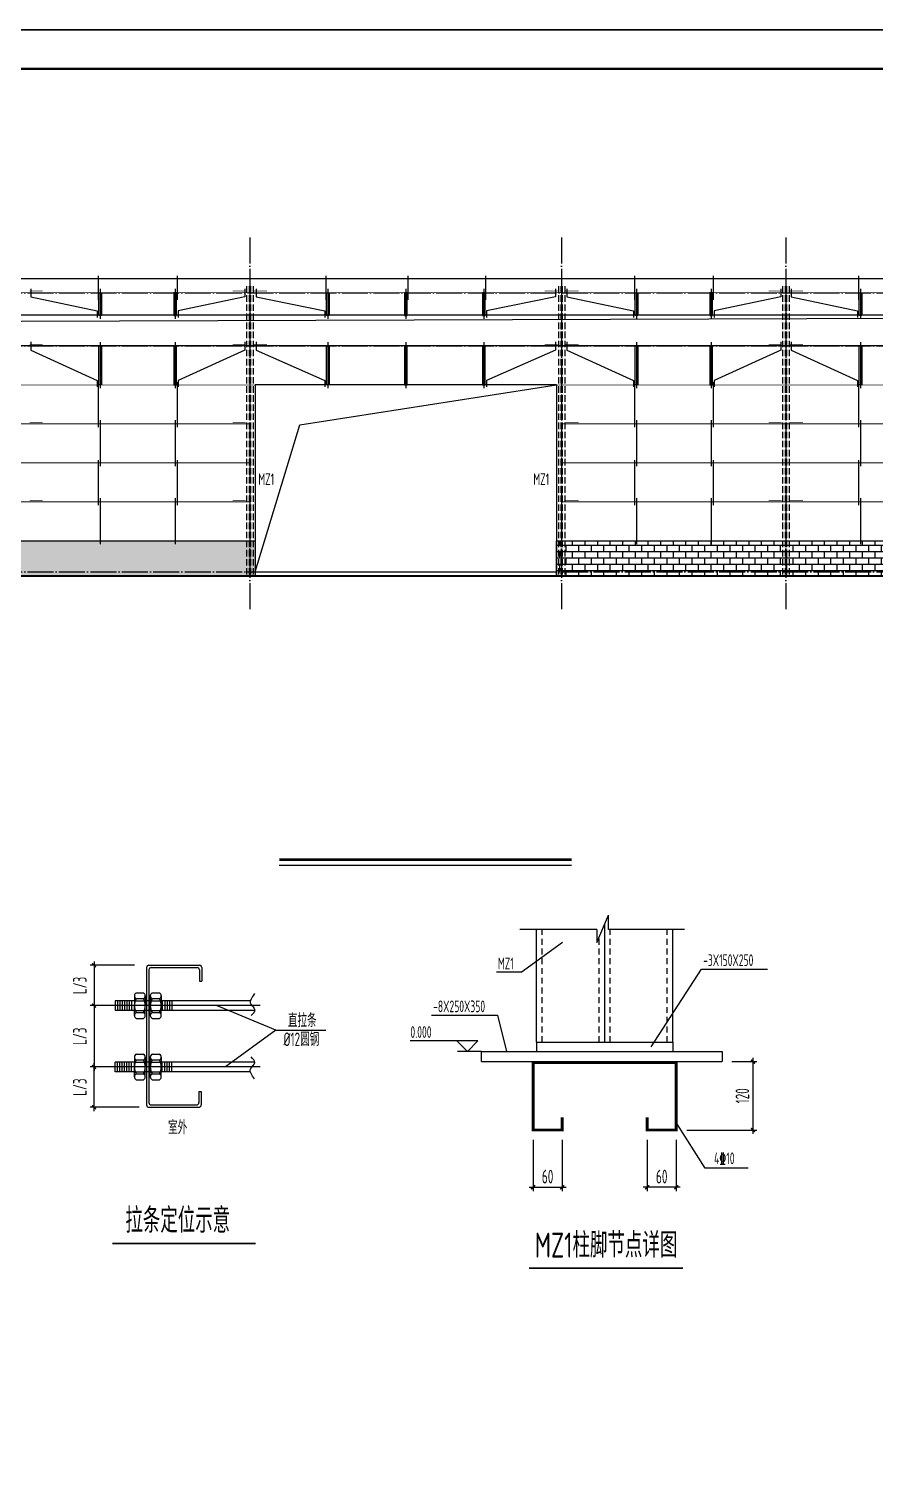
# Model space of a CAD drawing. Extents: x 447413 to 2975780, y -1432727 to 1301644.
# Drawn here: x 2681156 to 2713709, y -765574 to -709694 of the extents above; entities that cross this region are included whole.
import ezdxf
from ezdxf.enums import TextEntityAlignment as Align

# ---------------------------------------------------------------- set-up
doc = ezdxf.new("R2010")
doc.units = 0
doc.header["$LTSCALE"] = 1000
doc.header["$MEASUREMENT"] = 0
for name, pattern in [('DASH', [0.35, 0.25, -0.1]), ('DOTE', [2.42, 2, -0.2, 0.02, -0.2]), ('x', [5, 3, -2]), ('x1', [2.5, 1.5, -1])]:
    doc.linetypes.add(name, pattern=pattern)
for name, color, linetype in [('AXIS', 3, 'Continuous'), ('AXIS_DIM', 3, 'Continuous'), ('COLU_DE_NUM', 7, 'Continuous'), ('DIM', 3, 'Continuous'), ('DIM_SYMB', 3, 'Continuous'), ('DOTE', 1, 'Continuous'), ('LG', 200, 'Continuous'), ('THIN', 7, 'Continuous'), ('TL-细线', 3, 'Continuous'), ('WINDOW', 4, 'Continuous'), ('X', 2, 'x'), ('图框', 253, 'Continuous'), ('墙梁', 2, 'Continuous'), ('文字', 3, 'Continuous'), ('柱子', 3, 'Continuous'), ('轮廓线', 3, 'Continuous')]:
    doc.layers.add(name, color=color, linetype=linetype)
doc.layers.add('屋面隅撑', color=10, linetype='Continuous', lineweight=30)
doc.styles.add('TSSD_Dimension', font='sysz.shx', dxfattribs={"width": 0.7, "bigfont": 'syfs.shx'})
doc.styles.add('TSSD_Label', font='Tssdeng.shx', dxfattribs={"width": 0.7, "bigfont": 'hztxt.shx'})
doc.dimstyles.new('TSSD_10_150', dxfattribs={"dimtxt": 525, "dimasz": 150, "dimexe": 150, "dimexo": 375, "dimgap": 150, "dimtad": 1, "dimdec": 0, "dimlfac": 0.066667, "dimzin": 0, "dimdsep": 46, "dimtxsty": 'TSSD_Dimension', "dimblk": 'ARCHTICK', "dimblk1": 'ARCHTICK', "dimblk2": 'ARCHTICK', "dimcen": 0, "dimdle": 150, "dimclrt": 7, "dimadec": 0, "dimazin": 0, "dimtfac": 1, "dimtdec": 0, "dimtix": 1, "dimtmove": 2, "dimatfit": 3, "dimfxl": 0, "dimtolj": 1, "dimtzin": 0, "dimarcsym": 0})

# ---------------------------------------------------------------- blocks, each defined once
blk = doc.blocks.new('A$C6B0021A6')
at = {"layer": '图框', "color": 2, "const_width": 40, "elevation": -84000}
blk.add_lwpolyline([(20, 84120), (118920, 84120), (118920, 20), (20, 20)], close=True, dxfattribs=at)
at = {"layer": '图框', "color": 153, "const_width": 58, "elevation": -84000}
blk.add_lwpolyline([(111420, 1020), (2520, 1020), (2520, 83120), (111420, 83120)], close=True, dxfattribs=at)
blk = doc.blocks.new('_ArchTick')
at = {"color": 0, "linetype": 'ByBlock', "const_width": 0.4}
blk.add_lwpolyline([(-0.5, -0.5), (0.5, 0.5)], dxfattribs=at)
blk = doc.blocks.new('*D152')
at = {"layer": 'Defpoints', "color": 0, "transparency": 16777216}
for p in [(2685585, -745726), (2683659, -747280), (2685585, -747280)]:
    blk.add_point(p, dxfattribs=at)
at = {"layer": 'DIM', "color": 0, "lineweight": -2, "transparency": 16777216}
for p, q in [((2685210, -745726), (2683509, -745726)), ((2683659, -745576), (2683659, -747430)), ((2685210, -747280), (2683509, -747280))]:
    blk.add_line(p, q, dxfattribs=at)
at = {"layer": 'DIM', "color": 0, "lineweight": -2, "transparency": 16777216, "xscale": 150, "yscale": 150, "zscale": 150}
for p, rotation in [((2683659, -745726), 90), ((2683659, -747280), 270)]:
    blk.add_blockref('_ArchTick', p, dxfattribs=dict(at, rotation=rotation))
at = {"layer": 'DIM', "color": 7, "transparency": 16777216, "insert": (2683109, -746503), "char_height": 525, "attachment_point": 5, "rotation": 90, "style": 'TSSD_Dimension'}
blk.add_mtext('\\A1;L/3', dxfattribs=at)
blk = doc.blocks.new('*D153')
at = {"layer": 'Defpoints', "color": 0, "transparency": 16777216}
for p in [(2683659, -749640), (2685585, -749640), (2685771, -751193)]:
    blk.add_point(p, dxfattribs=at)
at = {"layer": 'DIM', "color": 0, "lineweight": -2, "transparency": 16777216}
for p, q in [((2685210, -749640), (2683509, -749640)), ((2683659, -751343), (2683659, -749490)), ((2685396, -751193), (2683509, -751193))]:
    blk.add_line(p, q, dxfattribs=at)
at = {"layer": 'DIM', "color": 0, "lineweight": -2, "transparency": 16777216, "xscale": 150, "yscale": 150, "zscale": 150}
for p, rotation in [((2683659, -749640), 90), ((2683659, -751193), 270)]:
    blk.add_blockref('_ArchTick', p, dxfattribs=dict(at, rotation=rotation))
at = {"layer": 'DIM', "color": 7, "transparency": 16777216, "insert": (2683109, -750417), "char_height": 525, "attachment_point": 5, "rotation": 90, "style": 'TSSD_Dimension'}
blk.add_mtext('\\A1;L/3', dxfattribs=at)
blk = doc.blocks.new('*D154')
at = {"layer": 'Defpoints', "color": 0, "transparency": 16777216}
for p in [(2685585, -747280), (2683659, -749640), (2685585, -749640)]:
    blk.add_point(p, dxfattribs=at)
at = {"layer": 'DIM', "color": 0, "lineweight": -2, "transparency": 16777216}
for p, q in [((2685210, -747280), (2683509, -747280)), ((2683659, -747130), (2683659, -749790)), ((2685210, -749640), (2683509, -749640))]:
    blk.add_line(p, q, dxfattribs=at)
at = {"layer": 'DIM', "color": 0, "lineweight": -2, "transparency": 16777216, "xscale": 150, "yscale": 150, "zscale": 150}
for p, rotation in [((2683659, -747280), 90), ((2683659, -749640), 270)]:
    blk.add_blockref('_ArchTick', p, dxfattribs=dict(at, rotation=rotation))
at = {"layer": 'DIM', "color": 7, "transparency": 16777216, "insert": (2683109, -748460), "char_height": 525, "attachment_point": 5, "rotation": 90, "style": 'TSSD_Dimension'}
blk.add_mtext('\\A1;L/3', dxfattribs=at)
blk = doc.blocks.new('*D155')
at = {"layer": 'AXIS_DIM', "color": 0, "lineweight": -2, "transparency": 16777216}
for p, q in [((2709018, -752217), (2709018, -749286)), ((2708201, -749436), (2709168, -749436)), ((2706464, -752067), (2709168, -752067))]:
    blk.add_line(p, q, dxfattribs=at)
at = {"layer": 'Defpoints', "color": 0, "transparency": 16777216}
for p in [(2707826, -749436), (2709018, -749436), (2706089, -752067)]:
    blk.add_point(p, dxfattribs=at)
at = {"layer": 'AXIS_DIM', "color": 0, "lineweight": -2, "transparency": 16777216, "xscale": 150, "yscale": 150, "zscale": 150}
for p, rotation in [((2709018, -749436), 90), ((2709018, -752067), 270)]:
    blk.add_blockref('_ArchTick', p, dxfattribs=dict(at, rotation=rotation))
at = {"layer": 'AXIS_DIM', "color": 7, "transparency": 16777216, "insert": (2708606, -750752), "char_height": 525, "attachment_point": 5, "rotation": 90, "style": 'TSSD_Dimension'}
blk.add_mtext('\\A1;120', dxfattribs=at)
blk = doc.blocks.new('*D156')
at = {"layer": 'AXIS_DIM', "color": 0, "lineweight": -2, "transparency": 16777216}
for p, q in [((2700554, -752442), (2700554, -754421)), ((2701672, -752442), (2701672, -754421)), ((2700404, -754271), (2701822, -754271))]:
    blk.add_line(p, q, dxfattribs=at)
at = {"layer": 'Defpoints', "color": 0, "transparency": 16777216}
for p in [(2700554, -752067), (2701672, -752067), (2701672, -754271)]:
    blk.add_point(p, dxfattribs=at)
at = {"layer": 'AXIS_DIM', "color": 0, "lineweight": -2, "transparency": 16777216, "xscale": 150, "yscale": 150, "zscale": 150, "rotation": 180}
blk.add_blockref('_ArchTick', (2700554, -754271), dxfattribs=at)
at = {"layer": 'AXIS_DIM', "color": 0, "lineweight": -2, "transparency": 16777216, "xscale": 150, "yscale": 150, "zscale": 150}
blk.add_blockref('_ArchTick', (2701672, -754271), dxfattribs=at)
at = {"layer": 'AXIS_DIM', "color": 7, "transparency": 16777216, "insert": (2701113, -753859), "char_height": 525, "attachment_point": 5, "style": 'TSSD_Dimension'}
blk.add_mtext('\\A1;60', dxfattribs=at)
blk = doc.blocks.new('*D157')
at = {"layer": 'AXIS_DIM', "color": 0, "lineweight": -2, "transparency": 16777216}
for p, q in [((2704943, -752442), (2704943, -754421)), ((2706062, -752442), (2706062, -754421)), ((2706212, -754271), (2704793, -754271))]:
    blk.add_line(p, q, dxfattribs=at)
at = {"layer": 'Defpoints', "color": 0, "transparency": 16777216}
for p in [(2704943, -752067), (2706062, -752067), (2704943, -754271)]:
    blk.add_point(p, dxfattribs=at)
at = {"layer": 'AXIS_DIM', "color": 0, "lineweight": -2, "transparency": 16777216, "xscale": 150, "yscale": 150, "zscale": 150, "rotation": 180}
blk.add_blockref('_ArchTick', (2704943, -754271), dxfattribs=at)
at = {"layer": 'AXIS_DIM', "color": 0, "lineweight": -2, "transparency": 16777216, "xscale": 150, "yscale": 150, "zscale": 150}
blk.add_blockref('_ArchTick', (2706062, -754271), dxfattribs=at)
at = {"layer": 'AXIS_DIM', "color": 7, "transparency": 16777216, "insert": (2705503, -753859), "char_height": 525, "attachment_point": 5, "style": 'TSSD_Dimension'}
blk.add_mtext('\\A1;60', dxfattribs=at)

msp = doc.modelspace()

# ---------------------------------------------------------------- hatches: boundary and pattern name
h = msp.add_hatch()
h.set_pattern_fill('AR-B816', color=8, scale=200)
h.set_pattern_definition([(0, (1458880.66, -1241006.1), (0, 242.6208), []), (90, (1458880.66, -1241006.1), (-242.6208, 242.6208), [242.6208, -242.6208])])
h.paths.add_polyline_path([(2637752.7, -729390.8), (2689852.3, -729390.8), (2689852.3, -730740.8), (2637752.7, -730740.8)])
h = msp.add_hatch()
h.set_pattern_fill('AR-B816', color=8, scale=200)
h.set_pattern_definition([(0, (1458879.66, -1241006.1), (0, 242.6208), []), (90, (1458879.66, -1241006.1), (-242.6208, 242.6208), [242.6208, -242.6208])])
h.paths.add_polyline_path([(2701451.3, -729390.8), (2723191.9, -729390.8), (2723191.9, -730740.8), (2701451.3, -730740.8)])

# ---------------------------------------------------------------- linework, layer by layer
for p, q in [((2637752.7, -719290.8, 126000), (2753551.9, -719290.8, 126000)), ((2689852.3, -723390.8, 126000), (2689852.3, -730740.8, 126000)), ((2701452.3, -723390.8, 126000), (2689852.3, -723390.8, 126000)), ((2689852.3, -723390.8, 126000), (2689852.3, -730740.8, 126000)), ((2701452.3, -723390.8, 126000), (2689852.3, -723390.8, 126000)), ((2701452.3, -723390.8, 126000), (2701452.3, -730740.8, 126000)), ((2701452.3, -723390.8, 126000), (2701452.3, -730740.8, 126000)), ((2637752.7, -729390.8, 126000), (2689852.3, -729390.8, 126000)), ((2637752.7, -729390.8, 126000), (2689852.3, -729390.8, 126000)), ((2701452.3, -729390.8, 126000), (2723191.9, -729390.8, 126000)), ((2701452.3, -729390.8, 126000), (2723191.9, -729390.8, 126000)), ((2689852.3, -730590.8, 126000), (2701452.3, -730590.8, 126000)), ((2689852.3, -730590.8, 126000), (2701452.3, -730590.8, 126000)), ((2685679.7, -745817.1, 126000), (2685680.4, -751113.4, 126000)), ((2685770.8, -745726, 126000), (2687714.8, -745726, 126000)), ((2685771.5, -745897.2, 126000), (2685771.5, -751022.2, 126000)), ((2685862, -745817.1, 126000), (2687623.7, -745817.1, 126000)), ((2687714.8, -745908.2, 126000), (2687714.8, -746333.5, 126000)), ((2687806, -745817.1, 126000), (2687806, -746333.5, 126000)), ((2687714.8, -746333.5, 126000), (2687806, -746333.5, 126000)), ((2684464.7, -747097.6, 126000), (2684464.7, -747462.1, 126000)), ((2685209.2, -747097.6, 126000), (2684464.7, -747097.6, 126000)), ((2685209.2, -746898.7, 126000), (2685209.2, -747279.8, 126000)), ((2685209.2, -747097.6, 126000), (2685628.4, -747097.6, 126000)), ((2685277.9, -746787.5, 126000), (2685559.7, -746787.5, 126000)), ((2685277.9, -747009.9, 126000), (2685559.7, -747009.9, 126000)), ((2685628.4, -746898.7, 126000), (2685628.4, -747279.8, 126000)), ((2685822.8, -747097.6, 126000), (2685628.4, -747097.6, 126000)), ((2685822.8, -746898.7, 126000), (2685822.8, -747279.8, 126000)), ((2685822.8, -747097.6, 126000), (2686242, -747097.6, 126000)), ((2685891.5, -746787.5, 126000), (2686173.3, -746787.5, 126000)), ((2685891.5, -747009.9, 126000), (2686173.3, -747009.9, 126000)), ((2686242, -746898.7, 126000), (2686242, -747279.8, 126000)), ((2689672.9, -747097.6, 126000), (2686242, -747097.6, 126000)), ((2685209.2, -747462.1, 126000), (2684464.7, -747462.1, 126000)), ((2685209.2, -747134, 126000), (2685209.2, -747425.6, 126000)), ((2685209.2, -747661, 126000), (2685209.2, -747279.8, 126000)), ((2685209.2, -747462.1, 126000), (2685628.4, -747462.1, 126000)), ((2685277.9, -747549.7, 126000), (2685559.7, -747549.7, 126000)), ((2685628.4, -747661, 126000), (2685628.4, -747279.8, 126000)), ((2685822.8, -747462.1, 126000), (2685628.4, -747462.1, 126000)), ((2685822.8, -747134, 126000), (2685822.8, -747425.6, 126000)), ((2685822.8, -747661, 126000), (2685822.8, -747279.8, 126000)), ((2685822.8, -747462.1, 126000), (2686242, -747462.1, 126000)), ((2685891.5, -747549.7, 126000), (2686173.3, -747549.7, 126000)), ((2686242, -747661, 126000), (2686242, -747279.8, 126000)), ((2689845.1, -747462.1, 126000), (2686242, -747462.1, 126000)), ((2685277.9, -747772.2, 126000), (2685559.7, -747772.2, 126000)), ((2685891.5, -747772.2, 126000), (2686173.3, -747772.2, 126000)), ((2685209.2, -749258.5, 126000), (2685209.2, -749639.6, 126000)), ((2685277.9, -749147.3, 126000), (2685559.7, -749147.3, 126000)), ((2685628.4, -749258.5, 126000), (2685628.4, -749639.6, 126000)), ((2685822.8, -749258.5, 126000), (2685822.8, -749639.6, 126000)), ((2685891.5, -749147.3, 126000), (2686173.3, -749147.3, 126000)), ((2686242, -749258.5, 126000), (2686242, -749639.6, 126000)), ((2684464.7, -749821.8, 126000), (2684464.7, -749457.3, 126000)), ((2685209.2, -749457.3, 126000), (2684464.7, -749457.3, 126000)), ((2685209.2, -749821.8, 126000), (2684464.7, -749821.8, 126000)), ((2685209.2, -749457.3, 126000), (2685628.4, -749457.3, 126000)), ((2685209.2, -749785.4, 126000), (2685209.2, -749493.8, 126000)), ((2685209.2, -750020.7, 126000), (2685209.2, -749639.6, 126000)), ((2685209.2, -749821.8, 126000), (2685628.4, -749821.8, 126000)), ((2685277.9, -749369.7, 126000), (2685559.7, -749369.7, 126000)), ((2685822.8, -749457.3, 126000), (2685628.4, -749457.3, 126000)), ((2685628.4, -750020.7, 126000), (2685628.4, -749639.6, 126000)), ((2685822.8, -749821.8, 126000), (2685628.4, -749821.8, 126000)), ((2685822.8, -749457.3, 126000), (2686242, -749457.3, 126000)), ((2685822.8, -749785.4, 126000), (2685822.8, -749493.8, 126000)), ((2685822.8, -750020.7, 126000), (2685822.8, -749639.6, 126000)), ((2685822.8, -749821.8, 126000), (2686242, -749821.8, 126000)), ((2685891.5, -749369.7, 126000), (2686173.3, -749369.7, 126000)), ((2689845.1, -749457.3, 126000), (2686242, -749457.3, 126000)), ((2686242, -750020.7, 126000), (2686242, -749639.6, 126000)), ((2689672.9, -749821.8, 126000), (2686242, -749821.8, 126000)), ((2685277.9, -749909.5, 126000), (2685559.7, -749909.5, 126000)), ((2685277.9, -750131.9, 126000), (2685559.7, -750131.9, 126000)), ((2685891.5, -749909.5, 126000), (2686173.3, -749909.5, 126000)), ((2685891.5, -750131.9, 126000), (2686173.3, -750131.9, 126000)), ((2687693.7, -750586, 126000), (2687784.8, -750586, 126000)), ((2687693.7, -750586, 126000), (2687693.7, -751011.2, 126000)), ((2687784.8, -750586, 126000), (2687784.8, -751102.3, 126000)), ((2685770.8, -751193.5, 126000), (2687693.7, -751193.5, 126000)), ((2685862, -751102.3, 126000), (2687602.5, -751102.3, 126000))]:
    msp.add_line(p, q)
at = {"color": 8}
for p, q in [((2691571.3, -724921.8, 126000), (2701452.3, -723390.8, 126000)), ((2691571.3, -724921.8, 126000), (2701452.3, -723390.8, 126000)), ((2689852.3, -730590.8, 126000), (2691571.3, -724921.8, 126000)), ((2689852.3, -730590.8, 126000), (2691571.3, -724921.8, 126000))]:
    msp.add_line(p, q, dxfattribs=at)
at = {"color": 1}
for p, q in [((2684558.5, -747097.6, 126000), (2684558.5, -747462.1, 126000)), ((2684646.7, -747097.6, 126000), (2684646.7, -747462.1, 126000)), ((2684740.5, -747097.6, 126000), (2684740.5, -747462.1, 126000)), ((2684828.7, -747097.6, 126000), (2684828.7, -747462.1, 126000)), ((2684922.4, -747097.6, 126000), (2684922.4, -747462.1, 126000)), ((2685010.7, -747097.6, 126000), (2685010.7, -747462.1, 126000)), ((2685010.7, -747097.6, 126000), (2685010.7, -747462.1, 126000)), ((2685098.9, -747097.6, 126000), (2685098.9, -747462.1, 126000)), ((2686284.6, -747097.6, 126000), (2686284.6, -747462.1, 126000)), ((2686378.3, -747097.6, 126000), (2686378.3, -747462.1, 126000)), ((2686466.6, -747097.6, 126000), (2686466.6, -747462.1, 126000)), ((2686560.3, -747097.6, 126000), (2686560.3, -747462.1, 126000)), ((2686648.6, -747097.6, 126000), (2686648.6, -747462.1, 126000)), ((2684558.5, -749821.8, 126000), (2684558.5, -749457.3, 126000)), ((2684646.7, -749821.8, 126000), (2684646.7, -749457.3, 126000)), ((2684740.5, -749821.8, 126000), (2684740.5, -749457.3, 126000)), ((2684828.7, -749821.8, 126000), (2684828.7, -749457.3, 126000)), ((2684922.4, -749821.8, 126000), (2684922.4, -749457.3, 126000)), ((2685010.7, -749821.8, 126000), (2685010.7, -749457.3, 126000)), ((2685010.7, -749821.8, 126000), (2685010.7, -749457.3, 126000)), ((2685098.9, -749821.8, 126000), (2685098.9, -749457.3, 126000)), ((2686284.6, -749821.8, 126000), (2686284.6, -749457.3, 126000)), ((2686378.3, -749821.8, 126000), (2686378.3, -749457.3, 126000)), ((2686466.6, -749821.8, 126000), (2686466.6, -749457.3, 126000)), ((2686560.3, -749821.8, 126000), (2686560.3, -749457.3, 126000)), ((2686648.6, -749821.8, 126000), (2686648.6, -749457.3, 126000))]:
    msp.add_line(p, q, dxfattribs=at)
at = {"elevation": 126000}
msp.add_lwpolyline([(2637752.7, -729390.8), (2689852.3, -729390.8), (2689852.3, -730740.8), (2637752.7, -730740.8)], close=True, dxfattribs=at)
msp.add_lwpolyline([(2753551.9, -729390.8), (2753551.9, -730740.8), (2701452.3, -730740.8), (2701452.3, -729390.8), (2723191.9, -729390.8)], dxfattribs=at)
at = {"const_width": 80, "elevation": 126000}
msp.add_lwpolyline([(2634555.4, -730740.8), (2756534.4, -730740.8)], dxfattribs=at)
for centre, radius, start, end in [((2685770.8, -745817.1, 126000), 91.1, 90, 180), ((2685770.8, -745817.1, 126000), 91.1, 90, 180), ((2685862, -745908.2, 126000), 91.1, 90, 180), ((2687623.7, -745908.2, 126000), 91.1, 0, 90), ((2687714.8, -745817.1, 126000), 91.1, 0, 90), ((2685333.6, -746898.7, 126000), 124.4, 116.60374, 243.39626), ((2685773.9, -747279.8, 126000), 564.7, 151.44652, 208.55348), ((2685504, -746898.7, 126000), 124.4, 296.60374, 63.39626), ((2685063.7, -747279.8, 126000), 564.7, 331.44652, 28.55348), ((2685947.2, -746898.7, 126000), 124.4, 116.60374, 243.39626), ((2686387.5, -747279.8, 126000), 564.7, 151.44652, 208.55348), ((2686117.6, -746898.7, 126000), 124.4, 296.60374, 63.39626), ((2685677.3, -747279.8, 126000), 564.7, 331.44652, 28.55348), ((2685333.6, -747660.9, 126000), 124.4, 116.60374, 243.39626), ((2685504, -747660.9, 126000), 124.4, 296.60374, 63.39626), ((2685947.2, -747660.9, 126000), 124.4, 116.60374, 243.39626), ((2686117.6, -747660.9, 126000), 124.4, 296.60374, 63.39626), ((2685333.6, -749258.5, 126000), 124.4, 116.60374, 243.39626), ((2685504, -749258.5, 126000), 124.4, 296.60374, 63.39626), ((2685947.2, -749258.5, 126000), 124.4, 116.60374, 243.39626), ((2686117.6, -749258.5, 126000), 124.4, 296.60374, 63.39626), ((2685773.9, -749639.6, 126000), 564.7, 151.44652, 208.55348), ((2685063.7, -749639.6, 126000), 564.7, 331.44652, 28.55348), ((2686387.5, -749639.6, 126000), 564.7, 151.44652, 208.55348), ((2685677.3, -749639.6, 126000), 564.7, 331.44652, 28.55348), ((2685333.6, -750020.7, 126000), 124.4, 116.60374, 243.39626), ((2685504, -750020.7, 126000), 124.4, 296.60374, 63.39626), ((2685947.2, -750020.7, 126000), 124.4, 116.60374, 243.39626), ((2686117.6, -750020.7, 126000), 124.4, 296.60374, 63.39626), ((2685862, -751011.2, 126000), 91.1, 180, 270), ((2687602.5, -751011.2, 126000), 91.1, 270, 0), ((2685770.8, -751102.3, 126000), 91.1, 180, 270), ((2685770.8, -751102.3, 126000), 91.1, 180, 270), ((2687693.7, -751102.3, 126000), 91.1, 270, 0)]:
    msp.add_arc(centre, radius, start, end)
for points in [[(2689834.7, -746819.2, 126000), (2689685.7, -747219.1, 126000), (2689844, -747442.3, 126000), (2689704.3, -747665.5, 126000)], [(2689834.7, -750100.2, 126000), (2689685.7, -749700.3, 126000), (2689844, -749477.1, 126000), (2689704.3, -749253.9, 126000)]]:
    msp.add_spline(points, degree=3)
at = {"layer": 'AXIS'}
msp.add_line((2703307.8, -748683.9, 126000), (2703307.8, -744142.1, 126000), dxfattribs=at)
at = {"layer": 'COLU_DE_NUM', "const_width": 62.5, "elevation": 126000}
for points in [[(2684360, -756429.3), (2689883.5, -756429.3)], [(2700397.9, -757381.4), (2706324.6, -757381.4)]]:
    msp.add_lwpolyline(points, dxfattribs=at)
at = {"layer": 'DIM'}
for p, q in [((2700095.5, -745993.1, 126000), (2701679.3, -744831.1, 126000)), ((2705096, -748862.1, 126000), (2707038.4, -745871.2, 126000)), ((2707038.4, -745871.2, 126000), (2709575.4, -745870.8, 126000)), ((2700095.5, -745993.1, 126000), (2699143.4, -745993.1, 126000)), ((2690648.3, -748225.5, 126000), (2688365.7, -747279.8, 126000)), ((2696646.4, -747649, 126000), (2699183.4, -747648.6, 126000)), ((2699183.4, -747648.6, 126000), (2699524.7, -749050.3, 126000)), ((2690648.3, -748225.5, 126000), (2688719.5, -749639.6, 126000)), ((2690648.3, -748225.5, 126000), (2692574.1, -748225.5, 126000)), ((2698429, -748635.5, 126000), (2695818.9, -748635.5, 126000)), ((2698024, -749040.5, 126000), (2697619, -748635.5, 126000)), ((2698024, -749040.5, 126000), (2698429, -748635.5, 126000)), ((2698562, -749050.3, 126000), (2697650.3, -749050.3, 126000)), ((2707177, -753531.4, 126000), (2706088.7, -751821.5, 126000)), ((2708835, -753531.4, 126000), (2707177, -753531.4, 126000))]:
    msp.add_line(p, q, dxfattribs=at)
at = {"layer": 'DIM_SYMB', "const_width": 105}
msp.add_lwpolyline([(2690782.1, -741657.7), (2702036.1, -741657.7)], dxfattribs=at)
at = {"layer": 'DIM_SYMB'}
msp.add_lwpolyline([(2690782.1, -741867.7), (2702036.1, -741867.7)], dxfattribs=at)
at = {"layer": 'DOTE', "color": 8, "linetype": 'DOTE', "ltscale": 0.5}
for p, q in [((2689652.3, -717715.6, 126000), (2689652.3, -732020.5, 126000)), ((2701652.3, -717715.6, 126000), (2701652.3, -732020.5, 126000)), ((2710281.9, -717715.6, 126000), (2710281.9, -732020.5, 126000))]:
    msp.add_line(p, q, dxfattribs=at)
at = {"layer": 'DOTE'}
for p, q in [((2690053, -747279.8, 126000), (2684242.1, -747279.8, 126000)), ((2690053, -749639.6, 126000), (2684242.1, -749639.6, 126000))]:
    msp.add_line(p, q, dxfattribs=at)
at = {"layer": 'DOTE', "color": 8, "linetype": 'DOTE', "ltscale": 0.5, "elevation": 126000}
for points in [[(2635118.6, -719290.8), (2756104.5, -719290.8)], [(2635118.6, -719840.8), (2756104.5, -719840.8)], [(2635118.6, -720690.8), (2756104.5, -720690.8)], [(2635118.6, -721890.8), (2756104.5, -721890.8)], [(2635118.6, -730590.8), (2756104.5, -730590.8)]]:
    msp.add_lwpolyline(points, dxfattribs=at)
at = {"layer": 'LG'}
for p, q in [((2683821.6, -719189.6, 126000), (2683821.6, -720115.5, 126000)), ((2683897.5, -719694.9, 126000), (2683897.5, -720844.9, 126000)), ((2686777.5, -719694.9, 126000), (2686777.5, -720844.9, 126000)), ((2686853.5, -719189.6, 126000), (2686853.5, -720115.5, 126000)), ((2692576.4, -719189.6, 126000), (2692576.4, -720115.5, 126000)), ((2692652.3, -719694.9, 126000), (2692652.3, -720844.9, 126000)), ((2695652.3, -719694.9, 126000), (2695652.3, -720844.9, 126000)), ((2695728.2, -719189.6, 126000), (2695728.2, -720115.5, 126000)), ((2698652.3, -719694.9, 126000), (2698652.3, -720844.9, 126000)), ((2698728.2, -719189.6, 126000), (2698728.2, -720115.5, 126000)), ((2704451.1, -719189.6, 126000), (2704451.1, -720115.5, 126000)), ((2704527.1, -719694.9, 126000), (2704527.1, -720844.9, 126000)), ((2707407.1, -719694.9, 126000), (2707407.1, -720844.9, 126000)), ((2707483, -719189.6, 126000), (2707483, -720115.5, 126000)), ((2713080.9, -719189.6, 126000), (2713080.9, -720115.5, 126000)), ((2713156.9, -719694.9, 126000), (2713156.9, -720844.9, 126000)), ((2683897.5, -721744.9, 126000), (2683897.5, -723518.9, 126000)), ((2686777.5, -721744.9, 126000), (2686777.5, -723518.9, 126000)), ((2692652.3, -721744.9, 126000), (2692652.3, -723518.9, 126000)), ((2695652.3, -721744.9, 126000), (2695652.3, -723518.9, 126000)), ((2698652.3, -721744.9, 126000), (2698652.3, -723518.9, 126000)), ((2704527.1, -721744.9, 126000), (2704527.1, -723518.9, 126000)), ((2707407.1, -721744.9, 126000), (2707407.1, -723518.9, 126000)), ((2713156.9, -721744.9, 126000), (2713156.9, -723518.9, 126000)), ((2683821.6, -723289.6, 126000), (2683821.6, -725020.7, 126000)), ((2686853.5, -723289.6, 126000), (2686853.5, -725020.7, 126000)), ((2704451.1, -723289.6, 126000), (2704451.1, -725020.7, 126000)), ((2707483, -723289.6, 126000), (2707483, -725020.7, 126000)), ((2713080.9, -723289.6, 126000), (2713080.9, -725020.7, 126000)), ((2683897.5, -724744.9, 126000), (2683897.5, -726518.9, 126000)), ((2686777.5, -724744.9, 126000), (2686777.5, -726518.9, 126000)), ((2704527.1, -724744.9, 126000), (2704527.1, -726518.9, 126000)), ((2707407.1, -724744.9, 126000), (2707407.1, -726518.9, 126000)), ((2713156.9, -724744.9, 126000), (2713156.9, -726518.9, 126000)), ((2683821.6, -726289.6, 126000), (2683821.6, -728020.7, 126000)), ((2686853.5, -726289.6, 126000), (2686853.5, -728020.7, 126000)), ((2704451.1, -726289.6, 126000), (2704451.1, -728020.7, 126000)), ((2707483, -726289.6, 126000), (2707483, -728020.7, 126000)), ((2713080.9, -726289.6, 126000), (2713080.9, -728020.7, 126000)), ((2683897.5, -727744.9, 126000), (2683897.5, -729518.9, 126000)), ((2686777.5, -727744.9, 126000), (2686777.5, -729518.9, 126000)), ((2704527.1, -727744.9, 126000), (2704527.1, -729518.9, 126000)), ((2707407.1, -727744.9, 126000), (2707407.1, -729518.9, 126000)), ((2713156.9, -727744.9, 126000), (2713156.9, -729518.9, 126000))]:
    msp.add_line(p, q, dxfattribs=at)
at = {"layer": 'LG', "elevation": 126000}
for points in [[(2681218.9, -719688.3), (2681218.9, -720004.3), (2683784.2, -720543.2), (2683784.2, -720796.1)], [(2689456.1, -719688.3), (2689456.1, -720004.3), (2686890.9, -720543.2), (2686890.9, -720796.1)], [(2689892.1, -719688.3), (2689892.1, -720004.3), (2692538.9, -720543.2), (2692538.9, -720796.1)], [(2701412.5, -719688.3), (2701412.5, -720004.3), (2698765.7, -720543.2), (2698765.7, -720796.1)], [(2701848.5, -719688.3), (2701848.5, -720004.3), (2704413.7, -720543.2), (2704413.7, -720796.1)], [(2710085.7, -719688.3), (2710085.7, -720004.3), (2707520.4, -720543.2), (2707520.4, -720796.1)], [(2710478.3, -719688.3), (2710478.3, -720004.3), (2713043.5, -720543.2), (2713043.5, -720796.1)], [(2681218.9, -721738.3), (2681218.9, -722054.3), (2683784.2, -723217.3), (2683784.2, -723470.2)], [(2689456.1, -721738.3), (2689456.1, -722054.3), (2686890.9, -723217.3), (2686890.9, -723470.2)], [(2689892.7, -721738.3), (2689892.7, -722054.3), (2692538.9, -723217.3), (2692538.9, -723470.2)], [(2701411.9, -721738.3), (2701411.9, -722054.3), (2698765.7, -723217.3), (2698765.7, -723470.2)], [(2701848.5, -721738.3), (2701848.5, -722054.3), (2704413.7, -723217.3), (2704413.7, -723470.2)], [(2710085.7, -721738.3), (2710085.7, -722054.3), (2707520.4, -723217.3), (2707520.4, -723470.2)], [(2710478.3, -721738.3), (2710478.3, -722054.3), (2713043.5, -723217.3), (2713043.5, -723470.2)]]:
    msp.add_lwpolyline(points, dxfattribs=at)
at = {"layer": 'LG', "color": 7, "elevation": 126000}
for points in [[(2683948.6, -719840.8), (2683948.6, -720716.7), (2683846.4, -720716.7), (2683846.4, -719840.8)], [(2686726.4, -719840.8), (2686726.4, -720716.7), (2686828.6, -720716.7), (2686828.6, -719840.8)], [(2692703.4, -719840.8), (2692703.4, -720716.7), (2692601.2, -720716.7), (2692601.2, -719840.8)], [(2695601.2, -719840.8), (2695601.2, -720716.7), (2695703.4, -720716.7), (2695703.4, -719840.8)], [(2698601.2, -719840.8), (2698601.2, -720716.7), (2698703.4, -720716.7), (2698703.4, -719840.8)], [(2704578.2, -719840.8), (2704578.2, -720716.7), (2704476, -720716.7), (2704476, -719840.8)], [(2707356, -719840.8), (2707356, -720716.7), (2707458.2, -720716.7), (2707458.2, -719840.8)], [(2713208, -719840.8), (2713208, -720716.7), (2713105.8, -720716.7), (2713105.8, -719840.8)], [(2683948.6, -721890.8), (2683948.6, -723390.8), (2683846.4, -723390.8), (2683846.4, -721890.8)], [(2686726.4, -721890.8), (2686726.4, -723390.8), (2686828.6, -723390.8), (2686828.6, -721890.8)], [(2692703.4, -721890.8), (2692703.4, -723390.8), (2692601.2, -723390.8), (2692601.2, -721890.8)], [(2695601.2, -721890.8), (2695601.2, -723390.8), (2695703.4, -723390.8), (2695703.4, -721890.8)], [(2698601.2, -721890.8), (2698601.2, -723390.8), (2698703.4, -723390.8), (2698703.4, -721890.8)], [(2704578.2, -721890.8), (2704578.2, -723390.8), (2704476, -723390.8), (2704476, -721890.8)], [(2707356, -721890.8), (2707356, -723390.8), (2707458.2, -723390.8), (2707458.2, -721890.8)], [(2713208, -721890.8), (2713208, -723390.8), (2713105.8, -723390.8), (2713105.8, -721890.8)]]:
    msp.add_lwpolyline(points, close=True, dxfattribs=at)
at = {"layer": 'THIN'}
for p, q in [((2703011.6, -744851.1, 126000), (2703449, -743804, 126000)), ((2703449, -744350.7, 126000), (2703449, -743804, 126000)), ((2703011.6, -744350.7, 126000), (2700047, -744350.7, 126000)), ((2700684.5, -748683.9, 126000), (2700684.5, -744350.7, 126000)), ((2703011.6, -744350.7, 126000), (2703011.6, -744851.1, 126000)), ((2706384.9, -744350.7, 126000), (2703449, -744350.7, 126000)), ((2705931, -748683.9, 126000), (2705931, -744350.7, 126000)), ((2700684.5, -748683.9, 126000), (2700684.5, -749050.3, 126000)), ((2700684.5, -748683.9, 126000), (2705931, -748683.9, 126000)), ((2705931, -748683.9, 126000), (2705931, -749050.3, 126000))]:
    msp.add_line(p, q, dxfattribs=at)
at = {"layer": 'TL-细线'}
for p, q in [((2698568.1, -749050.3, 126000), (2707826.2, -749050.3, 126000)), ((2698568.1, -749436.3, 126000), (2698568.1, -749050.3, 126000)), ((2707826.2, -749050.3, 126000), (2707826.2, -749436.3, 126000)), ((2698568.1, -749436.3, 126000), (2707826.2, -749436.3, 126000))]:
    msp.add_line(p, q, dxfattribs=at)
at = {"layer": 'TL-细线', "elevation": 126000}
for points, const_width in [([(2700553.8, -749436.3), (2700553.8, -752067.2), (2701672.2, -752067.2), (2701672.2, -751575.7)], 108), ([(2706061.7, -749480.1), (2700553.8, -749480.1)], 90), ([(2706061.7, -749436.3), (2706061.7, -752067.2), (2704943.4, -752067.2), (2704943.4, -751575.7)], 108)]:
    msp.add_lwpolyline(points, dxfattribs=dict(at, const_width=const_width))
at = {"layer": 'WINDOW', "elevation": 126000}
for points in [[(2752651.9, -720690.8), (2752651.9, -721890.8), (2638652.7, -721890.8), (2638652.7, -720690.8), (2752651.9, -720690.8)], [(2638652.7, -721890.8), (2639296.6, -721078.7), (2752651.9, -720690.8)]]:
    msp.add_lwpolyline(points, dxfattribs=at)
at = {"layer": 'X', "color": 8, "linetype": 'x1', "ltscale": 0.15}
for p, q in [((2700900.5, -748683.9, 126000), (2700900.5, -744350.7, 126000)), ((2703091.8, -748683.9, 126000), (2703091.8, -744659.2, 126000)), ((2703523.8, -748683.9, 126000), (2703523.8, -744350.7, 126000)), ((2705715, -748683.9, 126000), (2705715, -744350.7, 126000))]:
    msp.add_line(p, q, dxfattribs=at)
at = {"layer": '墙梁', "color": 2, "const_width": 30, "elevation": 126000}
for points in [[(2753551.9, -719290.8), (2637752.7, -719290.8)], [(2753551.9, -719840.8), (2637752.7, -719840.8)], [(2753551.9, -720690.8), (2637752.7, -720690.8)], [(2753551.9, -721890.8), (2637752.7, -721890.8)], [(2718911.9, -723390.8), (2637752.7, -723390.8)], [(2689852.3, -730740.8), (2689852.3, -723390.8)], [(2701452.3, -730740.8), (2701452.3, -723390.8)], [(2689652.3, -724890.8), (2637752.7, -724890.8)], [(2723191.9, -724890.8), (2701652.3, -724890.8)], [(2689652.3, -726390.8), (2637752.7, -726390.8)], [(2723191.9, -726390.8), (2701652.3, -726390.8)], [(2689652.3, -727890.8), (2637752.7, -727890.8)], [(2723191.9, -727890.8), (2701652.3, -727890.8)], [(2689652.3, -729390.8), (2637752.7, -729390.8)], [(2723191.9, -729390.8), (2701652.3, -729390.8)]]:
    msp.add_lwpolyline(points, dxfattribs=at)
at = {"layer": '屋面隅撑', "const_width": 30, "elevation": 126000}
for points in [[(2681680, -719779.2), (2681180, -719779.2)], [(2688995.1, -719779.2), (2689495.1, -719779.2)], [(2690309.5, -719779.2), (2689809.5, -719779.2)], [(2700995.1, -719779.2), (2701495.1, -719779.2)], [(2702309.5, -719779.2), (2701809.5, -719779.2)], [(2709624.6, -719779.2), (2710124.6, -719779.2)], [(2710939.1, -719779.2), (2710439.1, -719779.2)], [(2681680, -721829.2), (2681180, -721829.2)], [(2688995.1, -721829.2), (2689495.1, -721829.2)], [(2690309.5, -721829.2), (2689809.5, -721829.2)], [(2700995.1, -721829.2), (2701495.1, -721829.2)], [(2702309.5, -721829.2), (2701809.5, -721829.2)], [(2709624.6, -721829.2), (2710124.6, -721829.2)], [(2710939.1, -721829.2), (2710439.1, -721829.2)], [(2681680, -724829.2), (2681180, -724829.2)], [(2688995.1, -724829.2), (2689495.1, -724829.2)], [(2702309.5, -724829.2), (2701809.5, -724829.2)], [(2709624.6, -724829.2), (2710124.6, -724829.2)], [(2710939.1, -724829.2), (2710439.1, -724829.2)], [(2681680, -727829.2), (2681180, -727829.2)], [(2688995.1, -727829.2), (2689495.1, -727829.2)], [(2702309.5, -727829.2), (2701809.5, -727829.2)], [(2709624.6, -727829.2), (2710124.6, -727829.2)], [(2710939.1, -727829.2), (2710439.1, -727829.2)]]:
    msp.add_lwpolyline(points, dxfattribs=at)
at = {"layer": '柱子', "color": 254, "linetype": 'DASH'}
for p, q in [((2689527.3, -719590.8, 126000), (2689527.3, -730740.8, 126000)), ((2689627.3, -719590.8, 126000), (2689627.3, -730740.8, 126000)), ((2689677.3, -719590.8, 126000), (2689677.3, -730740.8, 126000)), ((2689777.3, -719590.8, 126000), (2689777.3, -730740.8, 126000)), ((2701527.3, -719590.8, 126000), (2701527.3, -730740.8, 126000)), ((2701627.3, -719590.8, 126000), (2701627.3, -730740.8, 126000)), ((2701677.3, -719590.8, 126000), (2701677.3, -730740.8, 126000)), ((2701777.3, -719590.8, 126000), (2701777.3, -730740.8, 126000)), ((2710156.9, -719590.8, 126000), (2710156.9, -730740.8, 126000)), ((2710256.9, -719590.8, 126000), (2710256.9, -730740.8, 126000)), ((2710306.9, -719590.8, 126000), (2710306.9, -730740.8, 126000)), ((2710406.9, -719590.8, 126000), (2710406.9, -730740.8, 126000))]:
    msp.add_line(p, q, dxfattribs=at)
at = {"layer": '轮廓线'}
msp.add_line((2700684.5, -749050.3, 126000), (2705931, -749050.3, 126000), dxfattribs=at)

# ---------------------------------------------------------------- block references
at = {"xscale": 1.5, "yscale": 1.5, "zscale": 1.5}
msp.add_blockref('A$C6B0021A6', (2617168.3, -835904.4, 252000), dxfattribs=at)

# ---------------------------------------------------------------- texts
at = {"layer": 'AXIS', "color": 7, "style": 'TSSD_Dimension', "width": 0.7}
for s, p in [('直拉条', (2691122.1, -748110.7, 126000)), ('%%c12圆钢', (2690947, -748837.7, 126000)), ('室外', (2686510.1, -752228.8, 126000))]:
    msp.add_text(s, height=525, dxfattribs=at).set_placement(p)
at = {"layer": 'COLU_DE_NUM', "style": 'TSSD_Label', "width": 0.7}
for s, p in [('拉条定位示意', (2686879.8, -755491.8, 126000)), ('MZ1柱脚节点详图', (2703360.8, -756443.9, 126000))]:
    msp.add_text(s, height=960, dxfattribs=at).set_placement(p, align=Align.MIDDLE)
at = {"layer": '文字', "style": 'TSSD_Dimension', "width": 0.7}
for s, p in [('MZ1', (2689981.7, -727243, 126000)), ('MZ1', (2700565, -727243, 126000)), ('-3X150X250', (2707098.5, -745755.2, 126000)), ('MZ1', (2699202.4, -745883, 126000)), ('-8X250X350', (2696706.5, -747533, 126000)), ('0.000', (2695831.1, -748522, 126000)), ('4%%13210', (2707516.6, -753381.1, 126000))]:
    msp.add_text(s, height=450, dxfattribs=at).set_placement(p)

# ---------------------------------------------------------------- dimensions: what is measured, and where the dimension line sits
at = {"layer": 'AXIS_DIM'}
for base, p1, p2, angle, text, picture, middle in [((2709018.3, -749436.3, 126000), (2706088.7, -752067.2, 126000), (2707826.2, -749436.3, 126000), 90, '120', '*D155', (2708605.8, -750751.7, 126000)), ((2701672.2, -754271.3, 126000), (2700553.8, -752067.2, 126000), (2701672.2, -752067.2, 126000), 180, '60', '*D156', (2701113, -753858.8, 126000))]:
    dim = msp.add_linear_dim(base=base, p1=p1, p2=p2, angle=angle, text=text, dimstyle='TSSD_10_150', dxfattribs=at)
    dim.commit()
    dim.dimension.update_dxf_attribs({"geometry": picture, "text_midpoint": middle})
dim = msp.add_linear_dim(base=(2704943.4, -754271.3, 126000), p1=(2706061.7, -752067.2, 126000), p2=(2704943.4, -752067.2, 126000), text='60', dimstyle='TSSD_10_150', dxfattribs=at)
dim.commit()
dim.dimension.update_dxf_attribs({"geometry": '*D157', "text_midpoint": (2705502.5, -753858.8, 126000)})
at = {"layer": 'DIM'}
for base, p1, p2, angle, picture, middle in [((2683658.5, -747279.8, 126000), (2685584.6, -745726, 126000), (2685584.6, -747279.8, 126000), 270, '*D152', (2683108.5, -746502.9, 126000)), ((2683658.5, -749639.6, 126000), (2685584.6, -747279.8, 126000), (2685584.6, -749639.6, 126000), 270, '*D154', (2683108.5, -748459.7, 126000)), ((2683658.5, -749639.6, 126000), (2685770.8, -751193.5, 126000), (2685584.6, -749639.6, 126000), 90, '*D153', (2683108.5, -750416.5, 126000))]:
    dim = msp.add_linear_dim(base=base, p1=p1, p2=p2, angle=angle, text='L/3', dimstyle='TSSD_10_150', dxfattribs=at)
    dim.commit()
    dim.dimension.update_dxf_attribs({"geometry": picture, "text_midpoint": middle})

doc.saveas('drawing.dxf')
